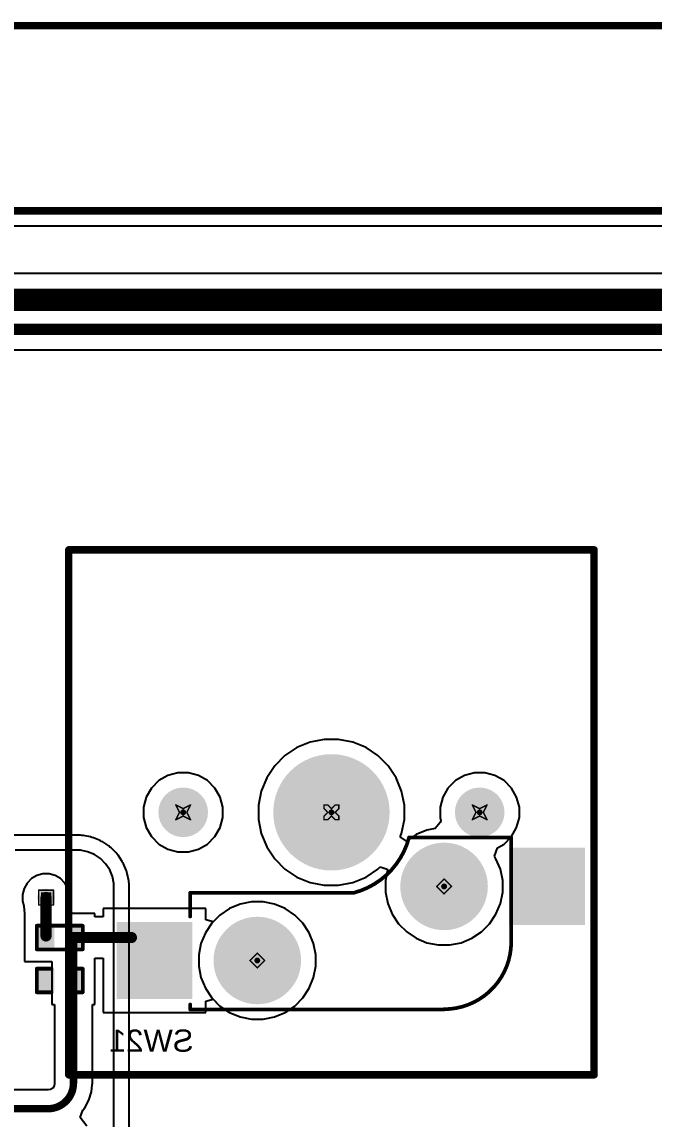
# Model space of a CAD drawing. Header units: inches. Extents: x 0 to 386, y 0 to 148.
# Drawn here: x 212.3 to 233.96, y 50.14 to 87.76 of the extents above; entities that cross this region are included whole.
import ezdxf

# ---------------------------------------------------------------- set-up
doc = ezdxf.new("R2010")
doc.units = ezdxf.units.IN
for name, color, linetype in [('Board outline', 216, 'Continuous'), ('Bottom Layer', 5, 'Continuous'), ('Bottom Overlay', 54, 'Continuous'), ('Bottom Paste', 16, 'Continuous'), ('Bottom Solder', 6, 'Continuous'), ('Dimensions', 6, 'Continuous'), ('Drill Drawing', 1, 'Continuous'), ('Pad Holes', 156, 'Continuous'), ('Top Layer', 1, 'Continuous'), ('Top Overlay', 2, 'Continuous'), ('Top Solder', 216, 'Continuous'), ('Via Holes', 16, 'Continuous')]:
    doc.layers.add(name, color=color, linetype=linetype)
doc.styles.add('Arial', font='', dxfattribs={"height": 0.2})
doc.styles.get('Arial').set_extended_font_data('Arial')

# ---------------------------------------------------------------- blocks, each defined once
blk = doc.blocks.new('CPG151101S11_16_B_32')
at = {"layer": 'Bottom Layer'}
for points in [[(5.475, 3.815), (7.975, 3.815), (7.975, 1.265), (5.475, 1.265)], [(-7.975, 1.275), (-5.475, 1.275), (-5.475, -1.275), (-7.975, -1.275)]]:
    blk.add_hatch(color=5, dxfattribs=at).paths.add_polyline_path(points)
at = {"layer": 'Bottom Paste'}
for points in [[(5.475, 3.815), (7.975, 3.815), (7.975, 1.265), (5.475, 1.265)], [(-7.975, 1.275), (-5.475, 1.275), (-5.475, -1.275), (-7.975, -1.275)]]:
    blk.add_hatch(color=16, dxfattribs=at).paths.add_polyline_path(points)
at = {"layer": 'Bottom Solder'}
for points in [[(5.425, 3.865), (8.025, 3.865), (8.025, 1.215), (5.425, 1.215)], [(-8.025, 1.325), (-5.425, 1.325), (-5.425, -1.325), (-8.025, -1.325)]]:
    blk.add_hatch(color=6, dxfattribs=at).paths.add_polyline_path(points)
h = blk.add_hatch(color=6, dxfattribs=at)
edge = h.paths.add_edge_path()
edge.add_arc((3.2, 2.54), 0.102, 0, 360)
h = blk.add_hatch(color=6, dxfattribs=at)
edge = h.paths.add_edge_path()
edge.add_arc((-3.2, 0), 0.102, 0, 360)
h = blk.add_hatch(color=6, dxfattribs=at)
edge = h.paths.add_edge_path()
edge.add_arc((-4.42, -2.54), 0.102, 0, 360)
h = blk.add_hatch(color=6, dxfattribs=at)
edge = h.paths.add_edge_path()
edge.add_arc((0.66, -2.54), 0.102, 0, 360)
h = blk.add_hatch(color=6, dxfattribs=at)
edge = h.paths.add_edge_path()
edge.add_arc((5.74, -2.54), 0.102, 0, 360)
at = {"layer": 'Pad Holes'}
h = blk.add_hatch(color=7, dxfattribs=at)
edge = h.paths.add_edge_path()
edge.add_arc((3.2, 2.54), 1.5, 0, 360)
h = blk.add_hatch(color=7, dxfattribs=at)
edge = h.paths.add_edge_path()
edge.add_arc((-3.2, 0), 1.5, 0, 360)
h = blk.add_hatch(color=7, dxfattribs=at)
edge = h.paths.add_edge_path()
edge.add_arc((0.66, -2.54), 1.994, 0, 360)
h = blk.add_hatch(color=7, dxfattribs=at)
edge = h.paths.add_edge_path()
edge.add_arc((-4.42, -2.54), 0.851, 0, 360)
h = blk.add_hatch(color=7, dxfattribs=at)
edge = h.paths.add_edge_path()
edge.add_arc((5.74, -2.54), 0.851, 0, 360)
at = {"layer": 'Top Solder'}
h = blk.add_hatch(color=216, dxfattribs=at)
edge = h.paths.add_edge_path()
edge.add_arc((3.2, 2.54), 0.102, 0, 360)
h = blk.add_hatch(color=216, dxfattribs=at)
edge = h.paths.add_edge_path()
edge.add_arc((-3.2, 0), 0.102, 0, 360)
h = blk.add_hatch(color=216, dxfattribs=at)
edge = h.paths.add_edge_path()
edge.add_arc((-4.42, -2.54), 0.102, 0, 360)
h = blk.add_hatch(color=216, dxfattribs=at)
edge = h.paths.add_edge_path()
edge.add_arc((0.66, -2.54), 0.102, 0, 360)
h = blk.add_hatch(color=216, dxfattribs=at)
edge = h.paths.add_edge_path()
edge.add_arc((5.74, -2.54), 0.102, 0, 360)
at = {"layer": 'Bottom Overlay'}
for points in [[(-5.5, 1.906, 0.127, 0.127, -0.414214), (-3.196, 4.21, 0.127, 0.127, 0)], [(5.5, 4.22, 0.127, 0.127, 0), (-3.186, 4.22, 0.127, 0.127, 0)], [(5.5, 4.22, 0.127, 0.127, -0.414214), (5.49, 4.21, 0.127, 0.127, 0)], [(5.5, 4.22, 0.127, 0.127, 0), (5.5, 4.046, 0.127, 0.127, 0)], [(-5.5, 1.906, 0.127, 0.127, 0), (-5.5, -1.506, 0.127, 0.127, 0)], [(5.5, 1.034, 0.127, 0.127, 0), (5.5, 0.47, 0.127, 0.127, 0)], [(5.5, 0.47, 0.127, 0.127, 0), (5.5, 0.47, 0.127, 0.127, 0)], [(5.5, 0.47, 0.127, 0.127, 0), (5.5, 0.22, 0.127, 0.127, 0)], [(-2, -1.68, 0.127, 0.127, -0.271686), (-0.1, 0.22, 0.127, 0.127, 0)], [(0.15, 0.22, 0.127, 0.127, 0), (-0.1, 0.22, 0.127, 0.127, 0)], [(1.19, 0.22, 0.127, 0.127, 0), (0.15, 0.22, 0.127, 0.127, 0)], [(5.5, 0.22, 0.127, 0.127, 0), (1.19, 0.22, 0.127, 0.127, 0)], [(-5.5, -1.506, 0.127, 0.127, 0), (-5.5, -1.68, 0.127, 0.127, 0)], [(-2, -1.68, 0.127, 0.127, 0), (-5.5, -1.68, 0.127, 0.127, 0)]]:
    blk.add_lwpolyline(points, format="xyseb", dxfattribs=at)
for points in [[(-3.228, 4.21, 0.0635, 0.0635, 1), (-3.165, 4.21, 0.0635, 0.0635, 1)], [(-3.218, 4.22, 0.0635, 0.0635, 1), (-3.155, 4.22, 0.0635, 0.0635, 1)], [(5.458, 4.21, 0.0635, 0.0635, 1), (5.522, 4.21, 0.0635, 0.0635, 1)], [(5.468, 4.22, 0.0635, 0.0635, 1), (5.532, 4.22, 0.0635, 0.0635, 1)], [(5.468, 4.22, 0.0635, 0.0635, 1), (5.532, 4.22, 0.0635, 0.0635, 1)], [(5.468, 4.22, 0.0635, 0.0635, 1), (5.532, 4.22, 0.0635, 0.0635, 1)], [(5.468, 4.046, 0.0635, 0.0635, 1), (5.532, 4.046, 0.0635, 0.0635, 1)], [(-5.532, 1.906, 0.0635, 0.0635, 1), (-5.468, 1.906, 0.0635, 0.0635, 1)], [(-5.532, 1.906, 0.0635, 0.0635, 1), (-5.468, 1.906, 0.0635, 0.0635, 1)], [(5.468, 1.034, 0.0635, 0.0635, 1), (5.532, 1.034, 0.0635, 0.0635, 1)], [(5.468, 0.47, 0.0635, 0.0635, 1), (5.532, 0.47, 0.0635, 0.0635, 1)], [(5.468, 0.47, 0.0635, 0.0635, 1), (5.532, 0.47, 0.0635, 0.0635, 1)], [(5.468, 0.47, 0.0635, 0.0635, 1), (5.532, 0.47, 0.0635, 0.0635, 1)], [(5.468, 0.47, 0.0635, 0.0635, 1), (5.532, 0.47, 0.0635, 0.0635, 1)], [(-0.132, 0.22, 0.0635, 0.0635, 1), (-0.068, 0.22, 0.0635, 0.0635, 1)], [(-0.132, 0.22, 0.0635, 0.0635, 1), (-0.068, 0.22, 0.0635, 0.0635, 1)], [(0.118, 0.22, 0.0635, 0.0635, 1), (0.182, 0.22, 0.0635, 0.0635, 1)], [(0.118, 0.22, 0.0635, 0.0635, 1), (0.182, 0.22, 0.0635, 0.0635, 1)], [(1.158, 0.22, 0.0635, 0.0635, 1), (1.222, 0.22, 0.0635, 0.0635, 1)], [(1.158, 0.22, 0.0635, 0.0635, 1), (1.222, 0.22, 0.0635, 0.0635, 1)], [(5.468, 0.22, 0.0635, 0.0635, 1), (5.532, 0.22, 0.0635, 0.0635, 1)], [(5.468, 0.22, 0.0635, 0.0635, 1), (5.532, 0.22, 0.0635, 0.0635, 1)], [(-5.532, -1.506, 0.0635, 0.0635, 1), (-5.468, -1.506, 0.0635, 0.0635, 1)], [(-5.532, -1.506, 0.0635, 0.0635, 1), (-5.468, -1.506, 0.0635, 0.0635, 1)], [(-5.532, -1.68, 0.0635, 0.0635, 1), (-5.468, -1.68, 0.0635, 0.0635, 1)], [(-5.532, -1.68, 0.0635, 0.0635, 1), (-5.468, -1.68, 0.0635, 0.0635, 1)], [(-2.032, -1.68, 0.0635, 0.0635, 1), (-1.968, -1.68, 0.0635, 0.0635, 1)], [(-2.032, -1.68, 0.0635, 0.0635, 1), (-1.968, -1.68, 0.0635, 0.0635, 1)]]:
    blk.add_lwpolyline(points, format="xyseb", close=True, dxfattribs=at)
blk = doc.blocks.new('R___0402_B_48')
at = {"layer": 'Bottom Layer'}
for points in [[(-0.241, 0.317), (-0.241, -0.318), (-0.699, -0.318), (-0.699, 0.317)], [(0.699, 0.317), (0.699, -0.318), (0.241, -0.318), (0.241, 0.317)]]:
    blk.add_hatch(color=5, dxfattribs=at).paths.add_polyline_path(points)
at = {"layer": 'Bottom Paste'}
for points in [[(-0.241, 0.317), (-0.241, -0.318), (-0.699, -0.318), (-0.699, 0.317)], [(0.699, 0.317), (0.699, -0.318), (0.241, -0.318), (0.241, 0.317)]]:
    blk.add_hatch(color=16, dxfattribs=at).paths.add_polyline_path(points)
at = {"layer": 'Bottom Solder'}
for points in [[(-0.186, 0.373), (-0.186, -0.373), (-0.754, -0.373), (-0.754, 0.373)], [(0.754, 0.373), (0.754, -0.373), (0.186, -0.373), (0.186, 0.373)]]:
    blk.add_hatch(color=6, dxfattribs=at).paths.add_polyline_path(points)
at = {"layer": 'Bottom Overlay'}
for points in [[(-0.787, -0.406, 0.127, 0.127, 0), (-0.787, 0.406, 0.127, 0.127, 0)], [(-0.787, 0.406, 0.127, 0.127, 0), (0.787, 0.406, 0.127, 0.127, 0)], [(-0.813, 0.432, 0.00323, 0.00323, 0), (0.813, 0.432, 0.00323, 0.00323, 0)], [(0.787, -0.406, 0.127, 0.127, 0), (0.787, 0.406, 0.127, 0.127, 0)], [(-0.787, -0.406, 0.127, 0.127, 0), (0.787, -0.406, 0.127, 0.127, 0)]]:
    blk.add_lwpolyline(points, format="xyseb", dxfattribs=at)
for points in [[(-0.819, 0.406, 0.0635, 0.0635, 1), (-0.756, 0.406, 0.0635, 0.0635, 1)], [(-0.819, 0.406, 0.0635, 0.0635, 1), (-0.756, 0.406, 0.0635, 0.0635, 1)], [(-0.814, 0.432, 0.00161, 0.00161, 1), (-0.812, 0.432, 0.00161, 0.00161, 1)], [(0.756, 0.406, 0.0635, 0.0635, 1), (0.819, 0.406, 0.0635, 0.0635, 1)], [(0.756, 0.406, 0.0635, 0.0635, 1), (0.819, 0.406, 0.0635, 0.0635, 1)], [(0.812, 0.432, 0.00161, 0.00161, 1), (0.814, 0.432, 0.00161, 0.00161, 1)], [(-0.819, -0.406, 0.0635, 0.0635, 1), (-0.756, -0.406, 0.0635, 0.0635, 1)], [(-0.819, -0.406, 0.0635, 0.0635, 1), (-0.756, -0.406, 0.0635, 0.0635, 1)], [(0.756, -0.406, 0.0635, 0.0635, 1), (0.819, -0.406, 0.0635, 0.0635, 1)], [(0.756, -0.406, 0.0635, 0.0635, 1), (0.819, -0.406, 0.0635, 0.0635, 1)]]:
    blk.add_lwpolyline(points, format="xyseb", close=True, dxfattribs=at)
blk = doc.blocks.new('____0402_B_83')
at = {"layer": 'Bottom Layer'}
for points in [[(-0.241, 0.317), (-0.241, -0.318), (-0.699, -0.318), (-0.699, 0.317)], [(0.699, 0.317), (0.699, -0.318), (0.241, -0.318), (0.241, 0.317)]]:
    blk.add_hatch(color=5, dxfattribs=at).paths.add_polyline_path(points)
at = {"layer": 'Bottom Paste'}
for points in [[(-0.241, 0.317), (-0.241, -0.318), (-0.699, -0.318), (-0.699, 0.317)], [(0.699, 0.317), (0.699, -0.318), (0.241, -0.318), (0.241, 0.317)]]:
    blk.add_hatch(color=16, dxfattribs=at).paths.add_polyline_path(points)
at = {"layer": 'Bottom Solder'}
for points in [[(-0.181, 0.377), (-0.181, -0.377), (-0.758, -0.377), (-0.758, 0.377)], [(0.758, 0.377), (0.758, -0.377), (0.181, -0.377), (0.181, 0.377)]]:
    blk.add_hatch(color=6, dxfattribs=at).paths.add_polyline_path(points)
at = {"layer": 'Bottom Overlay'}
for points in [[(-0.787, -0.406, 0.127, 0.127, 0), (-0.787, 0.406, 0.127, 0.127, 0)], [(-0.787, 0.406, 0.127, 0.127, 0), (-0.279, 0.406, 0.127, 0.127, 0)], [(0.279, 0.406, 0.127, 0.127, 0), (0.787, 0.406, 0.127, 0.127, 0)], [(0.787, -0.406, 0.127, 0.127, 0), (0.787, 0.406, 0.127, 0.127, 0)], [(-0.787, -0.406, 0.127, 0.127, 0), (-0.279, -0.406, 0.127, 0.127, 0)], [(0.279, -0.406, 0.127, 0.127, 0), (0.787, -0.406, 0.127, 0.127, 0)]]:
    blk.add_lwpolyline(points, format="xyseb", dxfattribs=at)
for points in [[(-0.819, 0.406, 0.0635, 0.0635, 1), (-0.756, 0.406, 0.0635, 0.0635, 1)], [(-0.819, 0.406, 0.0635, 0.0635, 1), (-0.756, 0.406, 0.0635, 0.0635, 1)], [(-0.311, 0.406, 0.0635, 0.0635, 1), (-0.248, 0.406, 0.0635, 0.0635, 1)], [(0.248, 0.406, 0.0635, 0.0635, 1), (0.311, 0.406, 0.0635, 0.0635, 1)], [(0.756, 0.406, 0.0635, 0.0635, 1), (0.819, 0.406, 0.0635, 0.0635, 1)], [(0.756, 0.406, 0.0635, 0.0635, 1), (0.819, 0.406, 0.0635, 0.0635, 1)], [(-0.819, -0.406, 0.0635, 0.0635, 1), (-0.756, -0.406, 0.0635, 0.0635, 1)], [(-0.819, -0.406, 0.0635, 0.0635, 1), (-0.756, -0.406, 0.0635, 0.0635, 1)], [(-0.311, -0.406, 0.0635, 0.0635, 1), (-0.248, -0.406, 0.0635, 0.0635, 1)], [(0.248, -0.406, 0.0635, 0.0635, 1), (0.311, -0.406, 0.0635, 0.0635, 1)], [(0.756, -0.406, 0.0635, 0.0635, 1), (0.819, -0.406, 0.0635, 0.0635, 1)], [(0.756, -0.406, 0.0635, 0.0635, 1), (0.819, -0.406, 0.0635, 0.0635, 1)]]:
    blk.add_lwpolyline(points, format="xyseb", close=True, dxfattribs=at)

msp = doc.modelspace()

# ---------------------------------------------------------------- hatches: boundary and pattern name
at = {"layer": 'Bottom Layer'}
h = msp.add_hatch(color=5, dxfattribs=at)
edge = h.paths.add_edge_path()
edge.add_arc((213.13, 57.74), 0.3, 0, 360)
at = {"layer": 'Top Layer'}
h = msp.add_hatch(color=1, dxfattribs=at)
edge = h.paths.add_edge_path()
edge.add_arc((213.13, 57.74), 0.3, 0, 360)
at = {"layer": 'Via Holes'}
h = msp.add_hatch(color=7, dxfattribs=at)
edge = h.paths.add_edge_path()
edge.add_arc((213.13, 57.74), 0.15, 0, 360)

# ---------------------------------------------------------------- linework, layer by layer
at = {"layer": 'Board outline'}
msp.add_lwpolyline([(2.997, 81.28, 0.254, 0.254, 0), (251.003, 81.28, 0.254, 0.254, 0)], format="xyseb", dxfattribs=at)
at = {"layer": 'Bottom Layer'}
for p, q in [((183.308, 80.762), (248.936, 80.762)), ((221.725, 62.877), (221.315, 62.603)), ((222.18, 63.066), (221.725, 62.877)), ((222.663, 63.162), (222.18, 63.066)), ((223.156, 63.162), (222.663, 63.162)), ((223.64, 63.066), (223.156, 63.162)), ((224.095, 62.877), (223.64, 63.066)), ((224.505, 62.603), (224.095, 62.877)), ((221.315, 62.603), (220.967, 62.255)), ((224.853, 62.255), (224.505, 62.603)), ((220.967, 62.255), (220.693, 61.845)), ((225.127, 61.845), (224.853, 62.255)), ((216.996, 61.747), (216.743, 61.494)), ((217.305, 61.926), (216.996, 61.747)), ((217.651, 62.019), (217.305, 61.926)), ((218.009, 62.019), (217.651, 62.019)), ((218.354, 61.926), (218.009, 62.019)), ((218.664, 61.747), (218.354, 61.926)), ((218.917, 61.494), (218.664, 61.747)), ((220.693, 61.845), (220.504, 61.39)), ((225.316, 61.39), (225.127, 61.845)), ((227.156, 61.747), (226.903, 61.494)), ((227.465, 61.926), (227.156, 61.747)), ((227.811, 62.019), (227.465, 61.926)), ((228.169, 62.019), (227.811, 62.019)), ((228.514, 61.926), (228.169, 62.019)), ((228.824, 61.747), (228.514, 61.926)), ((229.077, 61.494), (228.824, 61.747)), ((216.743, 61.494), (216.564, 61.185)), ((219.096, 61.185), (218.917, 61.494)), ((220.504, 61.39), (220.408, 60.906)), ((225.412, 60.906), (225.316, 61.39)), ((226.903, 61.494), (226.724, 61.185)), ((229.256, 61.185), (229.077, 61.494)), ((216.564, 61.185), (216.471, 60.839)), ((219.189, 60.839), (219.096, 61.185)), ((226.724, 61.185), (226.631, 60.839)), ((229.349, 60.839), (229.256, 61.185)), ((216.471, 60.839), (216.471, 60.481)), ((219.189, 60.481), (219.189, 60.839)), ((220.408, 60.906), (220.408, 60.414)), ((225.412, 60.414), (225.412, 60.906)), ((226.631, 60.839), (226.631, 60.481)), ((229.349, 60.481), (229.349, 60.839)), ((216.471, 60.481), (216.564, 60.135)), ((219.096, 60.135), (219.189, 60.481)), ((220.408, 60.414), (220.504, 59.93)), ((225.316, 59.93), (225.412, 60.414)), ((226.632, 60.307), (226.468, 60.107)), ((226.631, 60.481), (226.658, 60.382)), ((226.658, 60.382), (226.632, 60.307)), ((229.256, 60.135), (229.349, 60.481)), ((216.564, 60.135), (216.743, 59.826)), ((216.743, 59.826), (216.996, 59.573)), ((218.664, 59.573), (218.917, 59.826)), ((218.917, 59.826), (219.096, 60.135)), ((220.504, 59.93), (220.693, 59.475)), ((225.269, 59.819), (225.316, 59.93)), ((225.485, 59.675), (225.269, 59.819)), ((225.819, 59.899), (225.49, 59.68)), ((226.184, 60.051), (225.819, 59.899)), ((226.468, 60.107), (226.184, 60.051)), ((228.824, 59.573), (229.077, 59.826)), ((229.077, 59.826), (229.256, 60.135)), ((216.996, 59.573), (217.305, 59.394)), ((218.354, 59.394), (218.664, 59.573)), ((220.693, 59.475), (220.967, 59.065)), ((225.49, 59.68), (225.485, 59.675)), ((228.494, 59.154), (228.604, 59.446)), ((228.604, 59.446), (228.824, 59.573)), ((217.305, 59.394), (217.651, 59.301)), ((217.651, 59.301), (218.009, 59.301)), ((218.009, 59.301), (218.354, 59.394)), ((220.967, 59.065), (221.315, 58.717)), ((228.549, 59.071), (228.494, 59.154)), ((228.701, 58.706), (228.549, 59.071)), ((221.315, 58.717), (221.725, 58.443)), ((224.095, 58.443), (224.505, 58.717)), ((224.505, 58.717), (224.582, 58.794)), ((224.582, 58.794), (224.819, 58.71)), ((224.835, 58.688), (224.762, 58.318)), ((224.819, 58.71), (224.835, 58.688)), ((228.778, 58.318), (228.701, 58.706)), ((212.634, 58.386), (212.484, 58.236)), ((212.819, 58.493), (212.634, 58.386)), ((213.024, 58.548), (212.819, 58.493)), ((213.237, 58.548), (213.024, 58.548)), ((213.442, 58.493), (213.237, 58.548)), ((213.627, 58.386), (213.442, 58.493)), ((213.777, 58.236), (213.627, 58.386)), ((221.725, 58.443), (222.18, 58.254)), ((223.64, 58.254), (224.095, 58.443)), ((224.762, 58.318), (224.762, 57.922)), ((228.778, 57.922), (228.778, 58.318)), ((212.377, 58.052), (212.322, 57.846)), ((212.484, 58.236), (212.377, 58.052)), ((213.883, 58.052), (213.777, 58.236)), ((213.938, 57.846), (213.883, 58.052)), ((222.18, 58.254), (222.663, 58.158)), ((222.663, 58.158), (223.156, 58.158)), ((223.156, 58.158), (223.64, 58.254)), ((212.322, 57.846), (212.322, 57.633)), ((212.322, 57.633), (212.374, 57.44)), ((213.889, 57.448), (213.938, 57.633)), ((213.938, 57.633), (213.938, 57.846)), ((220.172, 57.588), (219.784, 57.511)), ((220.568, 57.588), (220.172, 57.588)), ((220.956, 57.511), (220.568, 57.588)), ((224.762, 57.922), (224.839, 57.534)), ((228.701, 57.534), (228.778, 57.922)), ((212.374, 57.44), (212.394, 57.194)), ((212.394, 57.194), (212.394, 57.194)), ((212.394, 57.194), (212.394, 57.194)), ((212.394, 57.194), (212.394, 55.543)), ((213.89, 57.416), (213.889, 57.448)), ((214.024, 57.194), (213.89, 57.416)), ((214.807, 57.194), (214.024, 57.194)), ((214.807, 57.073), (214.807, 57.194)), ((218.603, 57.363), (215.087, 57.363)), ((215.087, 57.363), (215.087, 57.073)), ((218.603, 56.973), (218.603, 57.363)), ((219.419, 57.359), (219.09, 57.14)), ((219.784, 57.511), (219.419, 57.359)), ((221.321, 57.359), (220.956, 57.511)), ((221.65, 57.14), (221.321, 57.359)), ((224.839, 57.534), (224.99, 57.169)), ((228.549, 57.169), (228.701, 57.534)), ((215.087, 57.073), (214.807, 57.073)), ((218.857, 56.907), (218.603, 56.973)), ((219.09, 57.14), (218.857, 56.907)), ((221.93, 56.86), (221.65, 57.14)), ((222.149, 56.531), (221.93, 56.86)), ((224.99, 57.169), (225.21, 56.84)), ((225.21, 56.84), (225.49, 56.56)), ((228.05, 56.56), (228.329, 56.84)), ((228.329, 56.84), (228.549, 57.169)), ((222.301, 56.166), (222.149, 56.531)), ((225.49, 56.56), (225.819, 56.341)), ((227.721, 56.341), (228.05, 56.56)), ((222.378, 55.778), (222.301, 56.166)), ((225.819, 56.341), (226.184, 56.189)), ((226.184, 56.189), (226.572, 56.112)), ((226.572, 56.112), (226.967, 56.112)), ((226.967, 56.112), (227.355, 56.189)), ((227.355, 56.189), (227.721, 56.341)), ((222.378, 55.382), (222.378, 55.778)), ((212.394, 55.543), (213.334, 55.543)), ((213.334, 55.543), (213.334, 54.069)), ((214.807, 54.069), (214.807, 55.664)), ((214.807, 55.664), (215.087, 55.664)), ((215.087, 55.664), (215.087, 53.797)), ((222.301, 54.994), (222.378, 55.382)), ((222.149, 54.629), (222.301, 54.994)), ((221.93, 54.3), (222.149, 54.629)), ((218.603, 54.187), (218.857, 54.253)), ((218.603, 53.797), (218.603, 54.187)), ((218.857, 54.253), (219.09, 54.02)), ((221.65, 54.02), (221.93, 54.3)), ((213.334, 54.069), (213.423, 54.069)), ((213.423, 54.069), (213.423, 51.372)), ((214.718, 51.372), (214.718, 54.069)), ((214.718, 54.069), (214.807, 54.069)), ((215.087, 53.797), (218.603, 53.797)), ((219.09, 54.02), (219.419, 53.801)), ((219.419, 53.801), (219.784, 53.649)), ((220.956, 53.649), (221.321, 53.801)), ((221.321, 53.801), (221.65, 54.02)), ((219.784, 53.649), (220.172, 53.572)), ((220.172, 53.572), (220.568, 53.572)), ((220.568, 53.572), (220.956, 53.649)), ((213.285, 51.16), (213.208, 51.144)), ((213.36, 51.209), (213.285, 51.16)), ((213.409, 51.284), (213.36, 51.209)), ((213.425, 51.361), (213.409, 51.284)), ((213.423, 51.372), (213.425, 51.361)), ((214.683, 51.076), (214.707, 51.32)), ((214.707, 51.32), (214.718, 51.372)), ((213.197, 51.146), (174.749, 51.146)), ((213.208, 51.144), (213.197, 51.146)), ((214.457, 50.53), (214.597, 50.792)), ((214.597, 50.792), (214.683, 51.076)), ((214.297, 50.195), (214.388, 50.445)), ((214.388, 50.445), (214.457, 50.53)), ((214.525, 49.898), (214.297, 50.195))]:
    msp.add_line(p, q, dxfattribs=at)
for points in [[(213.13, 56.421, 0.381, 0.381, 0), (213.13, 57.74, 0.381, 0.381, 0)], [(214.07, 56.368, 0.381, 0.381, 0), (216.057, 56.368, 0.381, 0.381, 0)], [(214.07, 54.895, 0.254, 0.254, 0), (214.07, 56.216, 0.254, 0.254, 0)], [(214.07, 51.372, 0.254, 0.254, 0), (214.07, 54.895, 0.254, 0.254, 0)], [(214.07, 51.372, 0.254, 0.254, -0.414214), (213.197, 50.499, 0.254, 0.254, 0)], [(123.354, 50.499, 0.254, 0.254, 0), (213.197, 50.499, 0.254, 0.254, 0)]]:
    msp.add_lwpolyline(points, format="xyseb", dxfattribs=at)
for points in [[(213.035, 57.74, 0.191, 0.191, 1), (213.226, 57.74, 0.191, 0.191, 1)], [(213.035, 56.421, 0.191, 0.191, 1), (213.226, 56.421, 0.191, 0.191, 1)], [(213.975, 56.368, 0.191, 0.191, 1), (214.165, 56.368, 0.191, 0.191, 1)], [(215.961, 56.368, 0.191, 0.191, 1), (216.152, 56.368, 0.191, 0.191, 1)], [(214.007, 56.216, 0.127, 0.127, 1), (214.134, 56.216, 0.127, 0.127, 1)], [(214.007, 54.895, 0.127, 0.127, 1), (214.134, 54.895, 0.127, 0.127, 1)], [(214.007, 54.895, 0.127, 0.127, 1), (214.134, 54.895, 0.127, 0.127, 1)], [(214.007, 51.372, 0.127, 0.127, 1), (214.134, 51.372, 0.127, 0.127, 1)], [(214.007, 51.372, 0.127, 0.127, 1), (214.134, 51.372, 0.127, 0.127, 1)], [(213.134, 50.499, 0.127, 0.127, 1), (213.261, 50.499, 0.127, 0.127, 1)], [(213.134, 50.499, 0.127, 0.127, 1), (213.261, 50.499, 0.127, 0.127, 1)]]:
    msp.add_lwpolyline(points, format="xyseb", close=True, dxfattribs=at)
at = {"layer": 'Dimensions'}
msp.add_lwpolyline([(132.713, 87.63, 0.254, 0.254, 0), (254, 87.63, 0.254, 0.254, 0)], format="xyseb", dxfattribs=at)
at = {"layer": 'Drill Drawing'}
for points in [[(217.576, 60.914, 0.0508, 0.0508, 0), (217.83, 60.787, 0.0508, 0.0508, 0)], [(217.576, 60.914, 0.0508, 0.0508, 0), (217.703, 60.66, 0.0508, 0.0508, 0)], [(217.83, 60.787, 0.0508, 0.0508, 0), (218.084, 60.914, 0.0508, 0.0508, 0)], [(217.957, 60.66, 0.0508, 0.0508, 0), (218.084, 60.914, 0.0508, 0.0508, 0)], [(222.656, 60.787, 0.0508, 0.0508, 0), (222.656, 60.914, 0.0508, 0.0508, 0)], [(222.656, 60.914, 0.0508, 0.0508, 0), (222.783, 60.914, 0.0508, 0.0508, 0)], [(222.783, 60.914, 0.0508, 0.0508, 0), (222.91, 60.787, 0.0508, 0.0508, 0)], [(222.91, 60.787, 0.0508, 0.0508, 0), (223.037, 60.914, 0.0508, 0.0508, 0)], [(223.037, 60.914, 0.0508, 0.0508, 0), (223.164, 60.914, 0.0508, 0.0508, 0)], [(223.164, 60.787, 0.0508, 0.0508, 0), (223.164, 60.914, 0.0508, 0.0508, 0)], [(227.736, 60.914, 0.0508, 0.0508, 0), (227.99, 60.787, 0.0508, 0.0508, 0)], [(227.736, 60.914, 0.0508, 0.0508, 0), (227.863, 60.66, 0.0508, 0.0508, 0)], [(227.99, 60.787, 0.0508, 0.0508, 0), (228.244, 60.914, 0.0508, 0.0508, 0)], [(228.117, 60.66, 0.0508, 0.0508, 0), (228.244, 60.914, 0.0508, 0.0508, 0)], [(217.576, 60.406, 0.0508, 0.0508, 0), (217.703, 60.66, 0.0508, 0.0508, 0)], [(217.576, 60.406, 0.0508, 0.0508, 0), (217.83, 60.533, 0.0508, 0.0508, 0)], [(217.83, 60.533, 0.0508, 0.0508, 0), (218.084, 60.406, 0.0508, 0.0508, 0)], [(217.957, 60.66, 0.0508, 0.0508, 0), (218.084, 60.406, 0.0508, 0.0508, 0)], [(222.656, 60.787, 0.0508, 0.0508, 0), (222.783, 60.66, 0.0508, 0.0508, 0)], [(222.656, 60.533, 0.0508, 0.0508, 0), (222.783, 60.66, 0.0508, 0.0508, 0)], [(222.656, 60.406, 0.0508, 0.0508, 0), (222.656, 60.533, 0.0508, 0.0508, 0)], [(222.783, 60.406, 0.0508, 0.0508, 0), (222.91, 60.533, 0.0508, 0.0508, 0)], [(222.91, 60.533, 0.0508, 0.0508, 0), (223.037, 60.406, 0.0508, 0.0508, 0)], [(223.037, 60.66, 0.0508, 0.0508, 0), (223.164, 60.787, 0.0508, 0.0508, 0)], [(223.037, 60.66, 0.0508, 0.0508, 0), (223.164, 60.533, 0.0508, 0.0508, 0)], [(223.164, 60.406, 0.0508, 0.0508, 0), (223.164, 60.533, 0.0508, 0.0508, 0)], [(227.736, 60.406, 0.0508, 0.0508, 0), (227.863, 60.66, 0.0508, 0.0508, 0)], [(227.736, 60.406, 0.0508, 0.0508, 0), (227.99, 60.533, 0.0508, 0.0508, 0)], [(227.99, 60.533, 0.0508, 0.0508, 0), (228.244, 60.406, 0.0508, 0.0508, 0)], [(228.117, 60.66, 0.0508, 0.0508, 0), (228.244, 60.406, 0.0508, 0.0508, 0)], [(222.656, 60.406, 0.0508, 0.0508, 0), (222.783, 60.406, 0.0508, 0.0508, 0)], [(223.037, 60.406, 0.0508, 0.0508, 0), (223.164, 60.406, 0.0508, 0.0508, 0)], [(226.516, 58.12, 0.0508, 0.0508, 0), (226.77, 58.374, 0.0508, 0.0508, 0)], [(226.77, 58.374, 0.0508, 0.0508, 0), (227.024, 58.12, 0.0508, 0.0508, 0)], [(212.876, 57.994, 0.0508, 0.0508, 0), (213.384, 57.994, 0.0508, 0.0508, 0)], [(212.876, 57.486, 0.0508, 0.0508, 0), (212.876, 57.994, 0.0508, 0.0508, 0)], [(213.384, 57.486, 0.0508, 0.0508, 0), (213.384, 57.994, 0.0508, 0.0508, 0)], [(226.516, 58.12, 0.0508, 0.0508, 0), (226.77, 57.866, 0.0508, 0.0508, 0)], [(226.77, 57.866, 0.0508, 0.0508, 0), (227.024, 58.12, 0.0508, 0.0508, 0)], [(212.978, 57.892, 0.0508, 0.0508, 0), (213.283, 57.892, 0.0508, 0.0508, 0)], [(212.978, 57.587, 0.0508, 0.0508, 0), (212.978, 57.892, 0.0508, 0.0508, 0)], [(212.978, 57.587, 0.0508, 0.0508, 0), (213.283, 57.587, 0.0508, 0.0508, 0)], [(213.283, 57.587, 0.0508, 0.0508, 0), (213.283, 57.892, 0.0508, 0.0508, 0)], [(212.876, 57.486, 0.0508, 0.0508, 0), (213.384, 57.486, 0.0508, 0.0508, 0)], [(220.116, 55.58, 0.0508, 0.0508, 0), (220.37, 55.834, 0.0508, 0.0508, 0)], [(220.37, 55.834, 0.0508, 0.0508, 0), (220.624, 55.58, 0.0508, 0.0508, 0)], [(220.116, 55.58, 0.0508, 0.0508, 0), (220.37, 55.326, 0.0508, 0.0508, 0)], [(220.37, 55.326, 0.0508, 0.0508, 0), (220.624, 55.58, 0.0508, 0.0508, 0)]]:
    msp.add_lwpolyline(points, format="xyseb", dxfattribs=at)
for points in [[(217.563, 60.914, 0.0254, 0.0254, 1), (217.589, 60.914, 0.0254, 0.0254, 1)], [(217.563, 60.914, 0.0254, 0.0254, 1), (217.589, 60.914, 0.0254, 0.0254, 1)], [(218.071, 60.914, 0.0254, 0.0254, 1), (218.097, 60.914, 0.0254, 0.0254, 1)], [(218.071, 60.914, 0.0254, 0.0254, 1), (218.097, 60.914, 0.0254, 0.0254, 1)], [(222.643, 60.914, 0.0254, 0.0254, 1), (222.669, 60.914, 0.0254, 0.0254, 1)], [(222.643, 60.914, 0.0254, 0.0254, 1), (222.669, 60.914, 0.0254, 0.0254, 1)], [(222.77, 60.914, 0.0254, 0.0254, 1), (222.796, 60.914, 0.0254, 0.0254, 1)], [(222.77, 60.914, 0.0254, 0.0254, 1), (222.796, 60.914, 0.0254, 0.0254, 1)], [(223.024, 60.914, 0.0254, 0.0254, 1), (223.05, 60.914, 0.0254, 0.0254, 1)], [(223.024, 60.914, 0.0254, 0.0254, 1), (223.05, 60.914, 0.0254, 0.0254, 1)], [(223.151, 60.914, 0.0254, 0.0254, 1), (223.177, 60.914, 0.0254, 0.0254, 1)], [(223.151, 60.914, 0.0254, 0.0254, 1), (223.177, 60.914, 0.0254, 0.0254, 1)], [(227.723, 60.914, 0.0254, 0.0254, 1), (227.749, 60.914, 0.0254, 0.0254, 1)], [(227.723, 60.914, 0.0254, 0.0254, 1), (227.749, 60.914, 0.0254, 0.0254, 1)], [(228.231, 60.914, 0.0254, 0.0254, 1), (228.257, 60.914, 0.0254, 0.0254, 1)], [(228.231, 60.914, 0.0254, 0.0254, 1), (228.257, 60.914, 0.0254, 0.0254, 1)], [(217.69, 60.66, 0.0254, 0.0254, 1), (217.716, 60.66, 0.0254, 0.0254, 1)], [(217.69, 60.66, 0.0254, 0.0254, 1), (217.716, 60.66, 0.0254, 0.0254, 1)], [(217.817, 60.787, 0.0254, 0.0254, 1), (217.843, 60.787, 0.0254, 0.0254, 1)], [(217.817, 60.787, 0.0254, 0.0254, 1), (217.843, 60.787, 0.0254, 0.0254, 1)], [(217.817, 60.533, 0.0254, 0.0254, 1), (217.843, 60.533, 0.0254, 0.0254, 1)], [(217.817, 60.533, 0.0254, 0.0254, 1), (217.843, 60.533, 0.0254, 0.0254, 1)], [(217.944, 60.66, 0.0254, 0.0254, 1), (217.97, 60.66, 0.0254, 0.0254, 1)], [(217.944, 60.66, 0.0254, 0.0254, 1), (217.97, 60.66, 0.0254, 0.0254, 1)], [(222.643, 60.787, 0.0254, 0.0254, 1), (222.669, 60.787, 0.0254, 0.0254, 1)], [(222.643, 60.787, 0.0254, 0.0254, 1), (222.669, 60.787, 0.0254, 0.0254, 1)], [(222.643, 60.533, 0.0254, 0.0254, 1), (222.669, 60.533, 0.0254, 0.0254, 1)], [(222.643, 60.533, 0.0254, 0.0254, 1), (222.669, 60.533, 0.0254, 0.0254, 1)], [(222.77, 60.66, 0.0254, 0.0254, 1), (222.796, 60.66, 0.0254, 0.0254, 1)], [(222.77, 60.66, 0.0254, 0.0254, 1), (222.796, 60.66, 0.0254, 0.0254, 1)], [(222.897, 60.787, 0.0254, 0.0254, 1), (222.923, 60.787, 0.0254, 0.0254, 1)], [(222.897, 60.787, 0.0254, 0.0254, 1), (222.923, 60.787, 0.0254, 0.0254, 1)], [(222.897, 60.533, 0.0254, 0.0254, 1), (222.923, 60.533, 0.0254, 0.0254, 1)], [(222.897, 60.533, 0.0254, 0.0254, 1), (222.923, 60.533, 0.0254, 0.0254, 1)], [(223.024, 60.66, 0.0254, 0.0254, 1), (223.05, 60.66, 0.0254, 0.0254, 1)], [(223.024, 60.66, 0.0254, 0.0254, 1), (223.05, 60.66, 0.0254, 0.0254, 1)], [(223.151, 60.787, 0.0254, 0.0254, 1), (223.177, 60.787, 0.0254, 0.0254, 1)], [(223.151, 60.787, 0.0254, 0.0254, 1), (223.177, 60.787, 0.0254, 0.0254, 1)], [(223.151, 60.533, 0.0254, 0.0254, 1), (223.177, 60.533, 0.0254, 0.0254, 1)], [(223.151, 60.533, 0.0254, 0.0254, 1), (223.177, 60.533, 0.0254, 0.0254, 1)], [(227.85, 60.66, 0.0254, 0.0254, 1), (227.876, 60.66, 0.0254, 0.0254, 1)], [(227.85, 60.66, 0.0254, 0.0254, 1), (227.876, 60.66, 0.0254, 0.0254, 1)], [(227.977, 60.787, 0.0254, 0.0254, 1), (228.003, 60.787, 0.0254, 0.0254, 1)], [(227.977, 60.787, 0.0254, 0.0254, 1), (228.003, 60.787, 0.0254, 0.0254, 1)], [(227.977, 60.533, 0.0254, 0.0254, 1), (228.003, 60.533, 0.0254, 0.0254, 1)], [(227.977, 60.533, 0.0254, 0.0254, 1), (228.003, 60.533, 0.0254, 0.0254, 1)], [(228.104, 60.66, 0.0254, 0.0254, 1), (228.13, 60.66, 0.0254, 0.0254, 1)], [(228.104, 60.66, 0.0254, 0.0254, 1), (228.13, 60.66, 0.0254, 0.0254, 1)], [(217.563, 60.406, 0.0254, 0.0254, 1), (217.589, 60.406, 0.0254, 0.0254, 1)], [(217.563, 60.406, 0.0254, 0.0254, 1), (217.589, 60.406, 0.0254, 0.0254, 1)], [(218.071, 60.406, 0.0254, 0.0254, 1), (218.097, 60.406, 0.0254, 0.0254, 1)], [(218.071, 60.406, 0.0254, 0.0254, 1), (218.097, 60.406, 0.0254, 0.0254, 1)], [(222.643, 60.406, 0.0254, 0.0254, 1), (222.669, 60.406, 0.0254, 0.0254, 1)], [(222.643, 60.406, 0.0254, 0.0254, 1), (222.669, 60.406, 0.0254, 0.0254, 1)], [(222.77, 60.406, 0.0254, 0.0254, 1), (222.796, 60.406, 0.0254, 0.0254, 1)], [(222.77, 60.406, 0.0254, 0.0254, 1), (222.796, 60.406, 0.0254, 0.0254, 1)], [(223.024, 60.406, 0.0254, 0.0254, 1), (223.05, 60.406, 0.0254, 0.0254, 1)], [(223.024, 60.406, 0.0254, 0.0254, 1), (223.05, 60.406, 0.0254, 0.0254, 1)], [(223.151, 60.406, 0.0254, 0.0254, 1), (223.177, 60.406, 0.0254, 0.0254, 1)], [(223.151, 60.406, 0.0254, 0.0254, 1), (223.177, 60.406, 0.0254, 0.0254, 1)], [(227.723, 60.406, 0.0254, 0.0254, 1), (227.749, 60.406, 0.0254, 0.0254, 1)], [(227.723, 60.406, 0.0254, 0.0254, 1), (227.749, 60.406, 0.0254, 0.0254, 1)], [(228.231, 60.406, 0.0254, 0.0254, 1), (228.257, 60.406, 0.0254, 0.0254, 1)], [(228.231, 60.406, 0.0254, 0.0254, 1), (228.257, 60.406, 0.0254, 0.0254, 1)], [(226.757, 58.374, 0.0254, 0.0254, 1), (226.782, 58.374, 0.0254, 0.0254, 1)], [(226.757, 58.374, 0.0254, 0.0254, 1), (226.782, 58.374, 0.0254, 0.0254, 1)], [(212.864, 57.994, 0.0254, 0.0254, 1), (212.889, 57.994, 0.0254, 0.0254, 1)], [(212.864, 57.994, 0.0254, 0.0254, 1), (212.889, 57.994, 0.0254, 0.0254, 1)], [(213.372, 57.994, 0.0254, 0.0254, 1), (213.397, 57.994, 0.0254, 0.0254, 1)], [(213.372, 57.994, 0.0254, 0.0254, 1), (213.397, 57.994, 0.0254, 0.0254, 1)], [(226.503, 58.12, 0.0254, 0.0254, 1), (226.528, 58.12, 0.0254, 0.0254, 1)], [(226.503, 58.12, 0.0254, 0.0254, 1), (226.528, 58.12, 0.0254, 0.0254, 1)], [(227.011, 58.12, 0.0254, 0.0254, 1), (227.036, 58.12, 0.0254, 0.0254, 1)], [(227.011, 58.12, 0.0254, 0.0254, 1), (227.036, 58.12, 0.0254, 0.0254, 1)], [(212.965, 57.892, 0.0254, 0.0254, 1), (212.991, 57.892, 0.0254, 0.0254, 1)], [(212.965, 57.892, 0.0254, 0.0254, 1), (212.991, 57.892, 0.0254, 0.0254, 1)], [(212.965, 57.587, 0.0254, 0.0254, 1), (212.991, 57.587, 0.0254, 0.0254, 1)], [(212.965, 57.587, 0.0254, 0.0254, 1), (212.991, 57.587, 0.0254, 0.0254, 1)], [(213.27, 57.892, 0.0254, 0.0254, 1), (213.295, 57.892, 0.0254, 0.0254, 1)], [(213.27, 57.892, 0.0254, 0.0254, 1), (213.295, 57.892, 0.0254, 0.0254, 1)], [(213.27, 57.587, 0.0254, 0.0254, 1), (213.295, 57.587, 0.0254, 0.0254, 1)], [(213.27, 57.587, 0.0254, 0.0254, 1), (213.295, 57.587, 0.0254, 0.0254, 1)], [(226.757, 57.866, 0.0254, 0.0254, 1), (226.782, 57.866, 0.0254, 0.0254, 1)], [(226.757, 57.866, 0.0254, 0.0254, 1), (226.782, 57.866, 0.0254, 0.0254, 1)], [(212.864, 57.486, 0.0254, 0.0254, 1), (212.889, 57.486, 0.0254, 0.0254, 1)], [(212.864, 57.486, 0.0254, 0.0254, 1), (212.889, 57.486, 0.0254, 0.0254, 1)], [(213.372, 57.486, 0.0254, 0.0254, 1), (213.397, 57.486, 0.0254, 0.0254, 1)], [(213.372, 57.486, 0.0254, 0.0254, 1), (213.397, 57.486, 0.0254, 0.0254, 1)], [(220.357, 55.834, 0.0254, 0.0254, 1), (220.383, 55.834, 0.0254, 0.0254, 1)], [(220.357, 55.834, 0.0254, 0.0254, 1), (220.383, 55.834, 0.0254, 0.0254, 1)], [(220.103, 55.58, 0.0254, 0.0254, 1), (220.129, 55.58, 0.0254, 0.0254, 1)], [(220.103, 55.58, 0.0254, 0.0254, 1), (220.129, 55.58, 0.0254, 0.0254, 1)], [(220.357, 55.326, 0.0254, 0.0254, 1), (220.383, 55.326, 0.0254, 0.0254, 1)], [(220.357, 55.326, 0.0254, 0.0254, 1), (220.383, 55.326, 0.0254, 0.0254, 1)], [(220.611, 55.58, 0.0254, 0.0254, 1), (220.637, 55.58, 0.0254, 0.0254, 1)], [(220.611, 55.58, 0.0254, 0.0254, 1), (220.637, 55.58, 0.0254, 0.0254, 1)]]:
    msp.add_lwpolyline(points, format="xyseb", close=True, dxfattribs=at)
at = {"layer": 'Top Layer'}
for p, q in [((152.691, 80.762), (248.936, 80.762)), ((239.924, 79.129), (181.55, 79.129)), ((180.821, 76.515), (239.787, 76.515)), ((221.725, 62.877), (221.315, 62.603)), ((222.18, 63.066), (221.725, 62.877)), ((222.663, 63.162), (222.18, 63.066)), ((223.156, 63.162), (222.663, 63.162)), ((223.64, 63.066), (223.156, 63.162)), ((224.095, 62.877), (223.64, 63.066)), ((224.505, 62.603), (224.095, 62.877)), ((221.315, 62.603), (220.967, 62.255)), ((224.853, 62.255), (224.505, 62.603)), ((220.967, 62.255), (220.693, 61.845)), ((225.127, 61.845), (224.853, 62.255)), ((216.996, 61.747), (216.743, 61.494)), ((217.305, 61.926), (216.996, 61.747)), ((217.651, 62.019), (217.305, 61.926)), ((218.009, 62.019), (217.651, 62.019)), ((218.354, 61.926), (218.009, 62.019)), ((218.664, 61.747), (218.354, 61.926)), ((218.917, 61.494), (218.664, 61.747)), ((220.693, 61.845), (220.504, 61.39)), ((225.316, 61.39), (225.127, 61.845)), ((227.156, 61.747), (226.903, 61.494)), ((227.465, 61.926), (227.156, 61.747)), ((227.811, 62.019), (227.465, 61.926)), ((228.169, 62.019), (227.811, 62.019)), ((228.514, 61.926), (228.169, 62.019)), ((228.824, 61.747), (228.514, 61.926)), ((229.077, 61.494), (228.824, 61.747)), ((216.743, 61.494), (216.564, 61.185)), ((219.096, 61.185), (218.917, 61.494)), ((220.504, 61.39), (220.408, 60.906)), ((225.412, 60.906), (225.316, 61.39)), ((226.903, 61.494), (226.724, 61.185)), ((229.256, 61.185), (229.077, 61.494)), ((216.564, 61.185), (216.471, 60.839)), ((219.189, 60.839), (219.096, 61.185)), ((226.724, 61.185), (226.631, 60.839)), ((229.349, 60.839), (229.256, 61.185)), ((216.471, 60.839), (216.471, 60.481)), ((219.189, 60.481), (219.189, 60.839)), ((220.408, 60.906), (220.408, 60.414)), ((225.412, 60.414), (225.412, 60.906)), ((226.631, 60.839), (226.631, 60.481)), ((229.349, 60.481), (229.349, 60.839)), ((216.471, 60.481), (216.564, 60.135)), ((219.096, 60.135), (219.189, 60.481)), ((220.408, 60.414), (220.504, 59.93)), ((225.316, 59.93), (225.412, 60.414)), ((226.632, 60.307), (226.468, 60.107)), ((226.631, 60.481), (226.658, 60.382)), ((226.658, 60.382), (226.632, 60.307)), ((229.256, 60.135), (229.349, 60.481)), ((214.186, 59.878), (211.95, 59.878)), ((214.311, 59.878), (214.186, 59.878)), ((214.186, 59.878), (214.186, 59.878)), ((214.361, 59.868), (214.311, 59.878)), ((214.412, 59.868), (214.361, 59.868)), ((214.657, 59.819), (214.412, 59.868)), ((214.705, 59.799), (214.657, 59.819)), ((216.564, 60.135), (216.743, 59.826)), ((216.743, 59.826), (216.996, 59.573)), ((218.664, 59.573), (218.917, 59.826)), ((218.917, 59.826), (219.096, 60.135)), ((220.504, 59.93), (220.693, 59.475)), ((225.269, 59.819), (225.316, 59.93)), ((225.485, 59.675), (225.269, 59.819)), ((225.819, 59.899), (225.49, 59.68)), ((226.184, 60.051), (225.819, 59.899)), ((226.468, 60.107), (226.184, 60.051)), ((228.824, 59.573), (229.077, 59.826)), ((229.077, 59.826), (229.256, 60.135)), ((214.755, 59.79), (214.705, 59.799)), ((214.986, 59.694), (214.755, 59.79)), ((215.028, 59.665), (214.986, 59.694)), ((215.075, 59.646), (215.028, 59.665)), ((215.283, 59.507), (215.075, 59.646)), ((215.319, 59.471), (215.283, 59.507)), ((215.362, 59.443), (215.319, 59.471)), ((215.539, 59.266), (215.362, 59.443)), ((216.996, 59.573), (217.305, 59.394)), ((218.354, 59.394), (218.664, 59.573)), ((220.693, 59.475), (220.967, 59.065)), ((225.49, 59.68), (225.485, 59.675)), ((228.494, 59.154), (228.604, 59.446)), ((228.604, 59.446), (228.824, 59.573)), ((214.186, 59.36), (212.075, 59.36)), ((214.311, 59.36), (214.186, 59.36)), ((214.186, 59.36), (214.186, 59.36)), ((214.556, 59.311), (214.311, 59.36)), ((214.788, 59.215), (214.556, 59.311)), ((214.996, 59.076), (214.788, 59.215)), ((215.172, 58.899), (214.996, 59.076)), ((215.567, 59.223), (215.539, 59.266)), ((215.603, 59.187), (215.567, 59.223)), ((215.742, 58.979), (215.603, 59.187)), ((217.305, 59.394), (217.651, 59.301)), ((217.651, 59.301), (218.009, 59.301)), ((218.009, 59.301), (218.354, 59.394)), ((220.967, 59.065), (221.315, 58.717)), ((228.549, 59.071), (228.494, 59.154)), ((228.701, 58.706), (228.549, 59.071)), ((215.311, 58.691), (215.172, 58.899)), ((215.407, 58.46), (215.311, 58.691)), ((215.762, 58.932), (215.742, 58.979)), ((215.79, 58.89), (215.762, 58.932)), ((215.886, 58.658), (215.79, 58.89)), ((221.315, 58.717), (221.725, 58.443)), ((224.095, 58.443), (224.505, 58.717)), ((224.505, 58.717), (224.582, 58.794)), ((224.582, 58.794), (224.819, 58.71)), ((224.835, 58.688), (224.762, 58.318)), ((224.819, 58.71), (224.835, 58.688)), ((228.778, 58.318), (228.701, 58.706)), ((215.456, 58.215), (215.407, 58.46)), ((215.896, 58.608), (215.886, 58.658)), ((215.915, 58.561), (215.896, 58.608)), ((215.964, 58.316), (215.915, 58.561)), ((215.964, 58.265), (215.964, 58.316)), ((221.725, 58.443), (222.18, 58.254)), ((223.64, 58.254), (224.095, 58.443)), ((224.762, 58.318), (224.762, 57.922)), ((228.778, 57.922), (228.778, 58.318)), ((215.456, 58.09), (215.456, 58.215)), ((215.456, 17.44), (215.456, 58.09)), ((215.974, 58.215), (215.964, 58.265)), ((215.974, 58.09), (215.974, 58.215)), ((215.974, 17.44), (215.974, 58.09)), ((222.18, 58.254), (222.663, 58.158)), ((222.663, 58.158), (223.156, 58.158)), ((223.156, 58.158), (223.64, 58.254)), ((220.172, 57.588), (219.784, 57.511)), ((220.568, 57.588), (220.172, 57.588)), ((220.956, 57.511), (220.568, 57.588)), ((224.762, 57.922), (224.839, 57.534)), ((228.701, 57.534), (228.778, 57.922)), ((219.419, 57.359), (219.09, 57.14)), ((219.784, 57.511), (219.419, 57.359)), ((221.321, 57.359), (220.956, 57.511)), ((221.65, 57.14), (221.321, 57.359)), ((224.839, 57.534), (224.99, 57.169)), ((228.549, 57.169), (228.701, 57.534)), ((218.81, 56.86), (218.59, 56.531)), ((219.09, 57.14), (218.81, 56.86)), ((221.93, 56.86), (221.65, 57.14)), ((222.149, 56.531), (221.93, 56.86)), ((224.99, 57.169), (225.21, 56.84)), ((225.21, 56.84), (225.49, 56.56)), ((228.05, 56.56), (228.329, 56.84)), ((228.329, 56.84), (228.549, 57.169)), ((218.59, 56.531), (218.439, 56.166)), ((222.301, 56.166), (222.149, 56.531)), ((225.49, 56.56), (225.819, 56.341)), ((227.721, 56.341), (228.05, 56.56)), ((218.439, 56.166), (218.362, 55.778)), ((222.378, 55.778), (222.301, 56.166)), ((225.819, 56.341), (226.184, 56.189)), ((226.184, 56.189), (226.572, 56.112)), ((226.572, 56.112), (226.967, 56.112)), ((226.967, 56.112), (227.355, 56.189)), ((227.355, 56.189), (227.721, 56.341)), ((218.362, 55.778), (218.362, 55.382)), ((222.378, 55.382), (222.378, 55.778)), ((218.362, 55.382), (218.439, 54.994)), ((222.301, 54.994), (222.378, 55.382)), ((218.439, 54.994), (218.59, 54.629)), ((222.149, 54.629), (222.301, 54.994)), ((218.59, 54.629), (218.81, 54.3)), ((221.93, 54.3), (222.149, 54.629)), ((218.81, 54.3), (219.09, 54.02)), ((221.65, 54.02), (221.93, 54.3)), ((219.09, 54.02), (219.419, 53.801)), ((219.419, 53.801), (219.784, 53.649)), ((220.956, 53.649), (221.321, 53.801)), ((221.321, 53.801), (221.65, 54.02)), ((219.784, 53.649), (220.172, 53.572)), ((220.172, 53.572), (220.568, 53.572)), ((220.568, 53.572), (220.956, 53.649))]:
    msp.add_line(p, q, dxfattribs=at)
for points in [[(181.55, 78.232, 0.762, 0.762, 0), (239.924, 78.232, 0.762, 0.762, 0)], [(180.425, 77.22, 0.381, 0.381, 0), (239.787, 77.22, 0.381, 0.381, 0)]]:
    msp.add_lwpolyline(points, format="xyseb", dxfattribs=at)
at = {"layer": 'Top Overlay'}
for points in [[(213.909, 69.66, 0.254, 0.254, 0), (231.909, 69.66, 0.254, 0.254, 0)], [(213.909, 51.66, 0.254, 0.254, 0), (213.909, 69.66, 0.254, 0.254, 0)], [(231.909, 51.66, 0.254, 0.254, 0), (231.909, 69.66, 0.254, 0.254, 0)], [(213.909, 51.66, 0.254, 0.254, 0), (231.909, 51.66, 0.254, 0.254, 0)]]:
    msp.add_lwpolyline(points, format="xyseb", dxfattribs=at)
for points in [[(213.846, 69.66, 0.127, 0.127, 1), (213.973, 69.66, 0.127, 0.127, 1)], [(213.846, 69.66, 0.127, 0.127, 1), (213.973, 69.66, 0.127, 0.127, 1)], [(231.846, 69.66, 0.127, 0.127, 1), (231.973, 69.66, 0.127, 0.127, 1)], [(231.846, 69.66, 0.127, 0.127, 1), (231.973, 69.66, 0.127, 0.127, 1)], [(213.846, 51.66, 0.127, 0.127, 1), (213.973, 51.66, 0.127, 0.127, 1)], [(213.846, 51.66, 0.127, 0.127, 1), (213.973, 51.66, 0.127, 0.127, 1)], [(231.846, 51.66, 0.127, 0.127, 1), (231.973, 51.66, 0.127, 0.127, 1)], [(231.846, 51.66, 0.127, 0.127, 1), (231.973, 51.66, 0.127, 0.127, 1)]]:
    msp.add_lwpolyline(points, format="xyseb", close=True, dxfattribs=at)

# ---------------------------------------------------------------- block references
at = {"rotation": 180}
msp.add_blockref('CPG151101S11_16_B_32', (223.57, 58.12), dxfattribs=at)
for name, p in [('R___0402_B_48', (213.6, 56.368)), ('____0402_B_83', (213.6, 54.895))]:
    msp.add_blockref(name, p)

# ---------------------------------------------------------------- texts
at = {"layer": 'Bottom Overlay', "style": 'Arial', "text_generation_flag": 2}
msp.add_text('SW21', height=0.762, dxfattribs=at).set_placement((218.186, 52.451))

doc.saveas('drawing.dxf')
